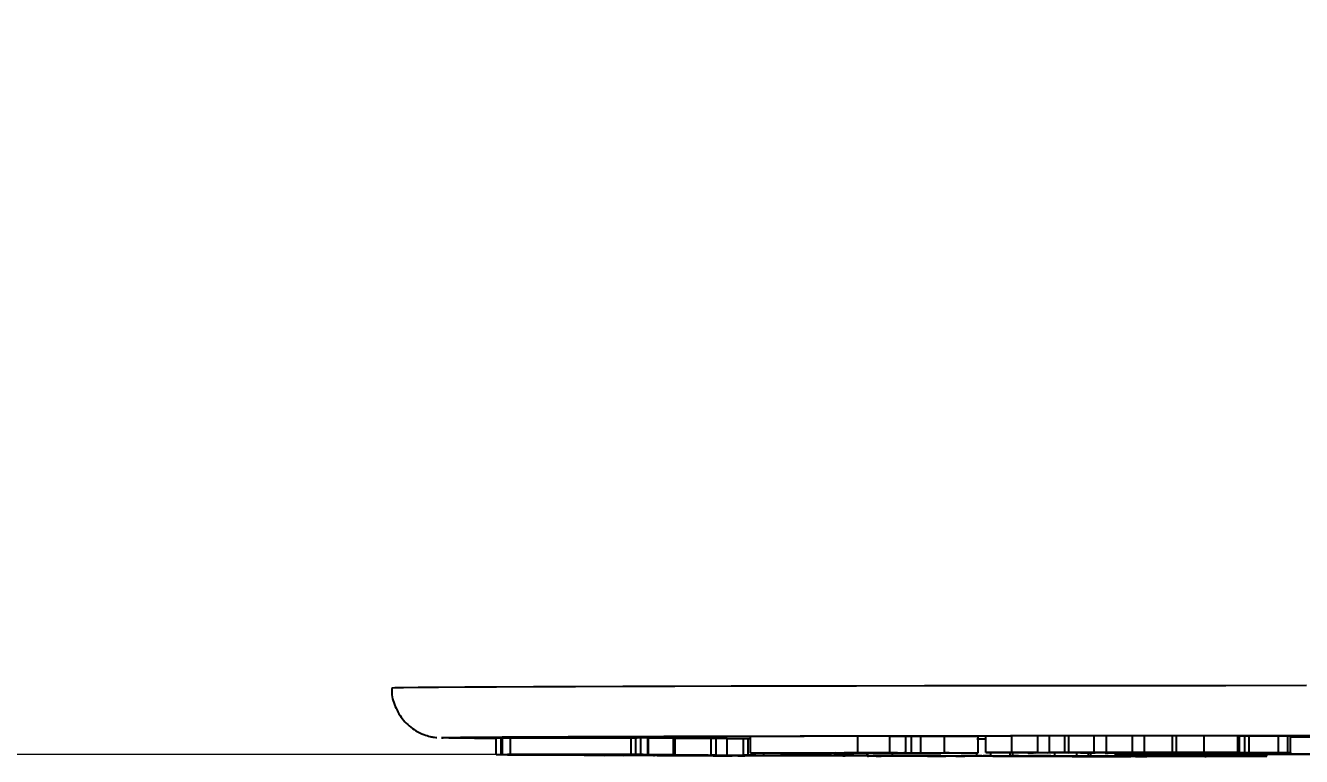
# Model space of a CAD drawing. Header units: millimetres. Extents: x 2180 to 4616, y 795 to 2518.
# Drawn here: x 2893.5 to 2970.5, y 909.6 to 953.8 of the extents above; entities that cross this region are included whole.
import ezdxf

# ---------------------------------------------------------------- set-up
doc = ezdxf.new("R2010")
doc.units = ezdxf.units.MM
doc.layers.add('AM_5', color=3, linetype='Continuous', lineweight=25)
doc.styles.add('SLDTEXTSTYLE1', font='txt.shx', dxfattribs={"width": 0.7, "bigfont": 'gbcbig.shx'})
doc.dimstyles.new('SLDDIMSTYLE12$0', dxfattribs={"dimtxt": 12, "dimasz": 10, "dimexe": 0, "dimexo": 0.0625, "dimgap": 0.875, "dimtad": 1, "dimdec": 1, "dimlfac": 1.8, "dimrnd": 1e-09, "dimzin": 12, "dimdsep": 46, "dimtxsty": 'SLDTEXTSTYLE1', "dimcen": 0.09, "dimdle": 8.16, "dimclrd": 3, "dimclre": 3, "dimadec": 0, "dimazin": 3, "dimtfac": 1, "dimtdec": 1, "dimtofl": 0, "dimtmove": 0, "dimatfit": 3, "dimfxl": 0, "dimfrac": 2, "dimtolj": 1, "dimlwd": 5, "dimlwe": 5, "dimarcsym": 0})

# ---------------------------------------------------------------- blocks, each defined once
blk = doc.blocks.new('*D56')
at = {"layer": 'AM_5', "color": 3, "lineweight": 5, "transparency": 16777216}
blk.add_line((2940.085, 954.885), (2799.038, 954.885), dxfattribs=at)
at = {"layer": 'AM_5', "color": 3, "linetype": 'Continuous', "lineweight": 5, "transparency": 16777216}
for p, q in [((2799.038, 944.885), (2799.038, 919.729)), ((2922.827, 909.729), (2799.038, 909.729))]:
    blk.add_line(p, q, dxfattribs=at)
at = {"layer": 'AM_5', "color": 3, "transparency": 16777216}
for points in [[(2797.372, 944.885), (2800.705, 944.885), (2799.038, 954.885)], [(2797.372, 919.729), (2800.705, 919.729), (2799.038, 909.729)]]:
    blk.add_solid(points, dxfattribs=at)
at = {"layer": 'Defpoints', "color": 0, "transparency": 16777216}
for p in [(2940.147, 954.885), (2799.038, 909.729), (2922.89, 909.729)]:
    blk.add_point(p, dxfattribs=at)
at = {"layer": 'AM_5', "color": 0, "transparency": 16777216, "insert": (2792.163, 932.307), "char_height": 12, "attachment_point": 5, "rotation": 90, "style": 'SLDTEXTSTYLE1'}
blk.add_mtext('\\A1;45', dxfattribs=at)

msp = doc.modelspace()

# ---------------------------------------------------------------- linework, layer by layer
at = {"color": 7, "linetype": 'Continuous', "lineweight": 25}
for p, q in [((2918.579, 910.75), (2918.634, 910.752)), ((2922.191, 910.733), (2921.884, 910.733)), ((2921.884, 909.733), (2921.884, 910.733)), ((2922.254, 910.732), (2922.191, 910.733)), ((2922.191, 909.733), (2922.191, 910.733)), ((2922.254, 910.732), (2922.254, 909.732)), ((2930.044, 910.734), (2922.743, 910.731)), ((2922.743, 909.731), (2922.743, 910.731)), ((2930.044, 909.734), (2930.044, 910.734)), ((2930.622, 910.736), (2930.316, 910.736)), ((2930.316, 909.736), (2930.316, 910.736)), ((2931.033, 910.731), (2930.622, 910.736)), ((2930.622, 909.736), (2930.622, 910.736)), ((2931.088, 910.729), (2931.033, 910.731)), ((2931.033, 909.731), (2931.033, 910.731)), ((2931.091, 909.729), (2931.091, 910.729)), ((2932.593, 909.718), (2932.593, 910.718)), ((2932.695, 909.716), (2932.695, 910.716)), ((2934.86, 910.698), (2932.695, 910.696)), ((2934.86, 909.698), (2934.86, 910.698)), ((2935.153, 910.701), (2934.875, 910.7)), ((2934.875, 909.7), (2934.875, 910.7)), ((2935.839, 910.698), (2935.153, 910.701)), ((2935.153, 910.701), (2935.153, 909.701)), ((2935.839, 909.698), (2935.839, 910.698)), ((2943.728, 910.837), (2937.237, 910.816)), ((2937.237, 909.816), (2937.237, 910.816)), ((2945.659, 910.841), (2943.728, 910.84)), ((2943.728, 909.84), (2943.728, 910.84)), ((2945.659, 909.841), (2945.659, 910.841)), ((2946.612, 910.836), (2945.659, 910.836)), ((2946.612, 909.836), (2946.612, 910.836)), ((2947.532, 910.826), (2946.959, 910.826)), ((2946.959, 909.826), (2946.959, 910.826)), ((2948.96, 910.83), (2947.532, 910.826)), ((2947.532, 909.826), (2947.532, 910.826)), ((2950.986, 910.835), (2948.96, 910.834)), ((2948.96, 909.834), (2948.96, 910.834)), ((2950.986, 909.835), (2950.986, 910.835)), ((2953.021, 910.853), (2951.441, 910.851)), ((2951.441, 909.851), (2951.441, 910.851)), ((2954.582, 910.86), (2953.021, 910.86)), ((2953.021, 909.86), (2953.021, 910.86)), ((2954.582, 909.86), (2954.582, 910.86)), ((2955.296, 910.856), (2954.582, 910.858)), ((2956.231, 910.857), (2955.296, 910.856)), ((2955.296, 909.856), (2955.296, 910.856)), ((2956.463, 910.859), (2956.231, 910.857)), ((2956.231, 909.857), (2956.231, 910.857)), ((2957.986, 910.859), (2956.463, 910.859)), ((2956.463, 909.859), (2956.463, 910.859)), ((2958.746, 910.861), (2957.986, 910.86)), ((2957.986, 909.86), (2957.986, 910.86)), ((2960.31, 910.868), (2958.746, 910.867)), ((2958.746, 909.867), (2958.746, 910.867)), ((2960.31, 909.868), (2960.31, 910.868)), ((2961.024, 910.864), (2960.31, 910.866)), ((2962.717, 910.866), (2961.024, 910.864)), ((2961.024, 909.864), (2961.024, 910.864)), ((2962.971, 910.868), (2962.717, 910.866)), ((2962.717, 909.866), (2962.717, 910.866)), ((2964.635, 910.868), (2962.971, 910.868)), ((2962.971, 909.868), (2962.971, 910.868)), ((2964.635, 909.868), (2964.635, 910.868)), ((2966.775, 910.862), (2966.662, 910.862)), ((2966.662, 909.862), (2966.662, 910.862)), ((2966.775, 909.862), (2966.775, 910.862)), ((2967.081, 910.852), (2966.775, 910.852)), ((2967.35, 910.855), (2967.081, 910.852)), ((2967.081, 909.852), (2967.081, 910.852)), ((2969.115, 910.854), (2967.35, 910.855)), ((2967.35, 909.855), (2967.35, 910.855)), ((2969.115, 909.854), (2969.115, 910.854)), ((2969.685, 909.845), (2969.685, 910.845)), ((2969.85, 909.844), (2969.85, 910.844)), ((2936.815, 910.69), (2935.839, 910.689)), ((2937.093, 910.692), (2936.815, 910.692)), ((2936.815, 909.692), (2936.815, 910.692)), ((2937.237, 910.692), (2937.093, 910.692)), ((2937.093, 909.692), (2937.093, 910.692)), ((2922.275, 909.728), (2921.884, 909.733)), ((2921.884, 909.733), (2922.191, 909.733)), ((2922.191, 909.733), (2922.254, 909.732)), ((2922.565, 909.728), (2922.582, 909.728)), ((2922.743, 909.731), (2930.044, 909.734)), ((2930.191, 909.732), (2922.89, 909.729)), ((2923.737, 909.73), (2923.737, 909.714)), ((2927.189, 909.724), (2927.189, 909.731)), ((2928.147, 909.688), (2927.201, 909.692)), ((2927.201, 909.692), (2927.478, 909.692)), ((2927.478, 909.692), (2927.667, 909.692)), ((2928.424, 909.688), (2928.147, 909.688)), ((2928.235, 909.689), (2928.424, 909.688)), ((2928.249, 909.691), (2934.86, 909.698)), ((2934.633, 909.697), (2928.391, 909.691)), ((2928.424, 909.688), (2928.424, 909.691)), ((2929.589, 909.682), (2934.681, 909.697)), ((2929.589, 909.682), (2929.589, 909.692)), ((2929.732, 909.682), (2929.589, 909.682)), ((2936.99, 909.689), (2929.732, 909.682)), ((2930.372, 909.735), (2930.316, 909.736)), ((2930.316, 909.736), (2930.622, 909.736)), ((2930.622, 909.736), (2931.033, 909.731)), ((2931.033, 909.731), (2931.015, 909.729)), ((2935.839, 909.698), (2931.391, 909.684)), ((2931.391, 909.684), (2931.439, 909.684)), ((2931.439, 909.684), (2936.848, 909.69)), ((2931.439, 909.684), (2931.439, 909.684)), ((2931.59, 909.684), (2931.59, 909.676)), ((2931.934, 909.673), (2931.627, 909.675)), ((2934.203, 909.686), (2934.203, 909.684)), ((2934.681, 909.697), (2934.633, 909.697)), ((2934.875, 909.7), (2935.153, 909.701)), ((2935.018, 909.7), (2934.875, 909.7)), ((2936.663, 909.66), (2934.978, 909.665)), ((2934.978, 909.665), (2935.22, 909.665)), ((2935.153, 909.701), (2935.839, 909.698)), ((2935.22, 909.665), (2935.513, 909.664)), ((2936.128, 909.664), (2941.791, 909.674)), ((2936.615, 909.661), (2936.906, 909.66)), ((2942.271, 909.672), (2936.648, 909.663)), ((2936.906, 909.66), (2936.663, 909.66)), ((2937.004, 909.691), (2936.815, 909.692)), ((2936.815, 909.692), (2937.093, 909.692)), ((2936.84, 909.675), (2936.84, 909.689)), ((2936.848, 909.69), (2936.848, 909.692)), ((2936.906, 909.66), (2936.906, 909.663)), ((2937.093, 909.692), (2938.038, 909.688)), ((2937.237, 909.816), (2943.98, 909.837)), ((2938.105, 909.817), (2937.237, 909.816)), ((2937.761, 909.688), (2937.572, 909.689)), ((2938.038, 909.688), (2937.761, 909.688)), ((2938.038, 909.688), (2938.038, 909.817)), ((2940.379, 909.825), (2938.879, 909.82)), ((2939.043, 909.816), (2939.043, 909.82)), ((2939.043, 909.816), (2939.045, 909.816)), ((2939.045, 909.816), (2939.045, 909.82)), ((2939.387, 909.676), (2941.215, 909.678)), ((2939.541, 909.676), (2939.387, 909.676)), ((2939.603, 909.684), (2939.603, 909.816)), ((2939.983, 909.681), (2939.983, 909.816)), ((2945.01, 909.818), (2940.379, 909.825)), ((2942.349, 909.831), (2940.931, 909.826)), ((2940.931, 909.826), (2945.562, 909.819)), ((2941.215, 909.678), (2941.215, 909.816)), ((2941.215, 909.678), (2944.294, 909.67)), ((2941.93, 909.811), (2943.075, 909.812)), ((2946.98, 909.824), (2942.349, 909.831)), ((2942.464, 909.818), (2942.464, 909.821)), ((2943.016, 909.667), (2942.814, 909.667)), ((2945.659, 909.841), (2942.901, 909.832)), ((2942.901, 909.832), (2946.558, 909.827)), ((2944.294, 909.67), (2943.016, 909.667)), ((2943.025, 909.816), (2943.025, 909.821)), ((2943.075, 909.812), (2943.075, 909.821)), ((2943.075, 909.812), (2945.01, 909.818)), ((2950.986, 909.835), (2943.417, 909.811)), ((2943.728, 909.84), (2945.659, 909.841)), ((2943.98, 909.837), (2943.728, 909.84)), ((2944.294, 909.67), (2944.294, 909.814)), ((2944.308, 909.814), (2944.308, 909.646)), ((2944.927, 909.836), (2944.927, 909.839)), ((2944.927, 909.836), (2946.612, 909.836)), ((2945.562, 909.826), (2945.562, 909.819)), ((2945.562, 909.819), (2946.98, 909.824)), ((2945.789, 909.819), (2945.789, 909.653)), ((2946.959, 909.826), (2947.532, 909.826)), ((2947.532, 909.826), (2949.227, 909.831)), ((2947.936, 909.637), (2948.117, 909.638)), ((2949.993, 909.634), (2947.936, 909.637)), ((2948.117, 909.638), (2948.416, 909.637)), ((2948.739, 909.796), (2948.508, 909.796)), ((2948.739, 909.796), (2948.739, 909.828)), ((2948.96, 909.834), (2950.986, 909.835)), ((2949.227, 909.831), (2948.96, 909.834)), ((2949.042, 909.637), (2953.316, 909.65)), ((2951.7, 909.642), (2949.727, 909.636)), ((2949.874, 909.635), (2949.874, 909.637)), ((2949.874, 909.635), (2950.174, 909.635)), ((2950.174, 909.635), (2949.993, 909.634)), ((2950.174, 909.635), (2950.174, 909.638)), ((2950.913, 909.657), (2950.913, 909.834)), ((2951.441, 909.851), (2954.536, 909.855)), ((2952.302, 909.85), (2951.441, 909.851)), ((2953.027, 909.64), (2951.7, 909.642)), ((2951.749, 909.653), (2951.749, 909.85)), ((2954.002, 909.649), (2951.879, 909.643)), ((2951.879, 909.643), (2952.95, 909.641)), ((2952.912, 909.652), (2952.912, 909.851)), ((2952.912, 909.652), (2953.091, 909.653)), ((2953.168, 909.652), (2952.912, 909.652)), ((2952.95, 909.641), (2952.95, 909.646)), ((2953.021, 909.86), (2954.582, 909.86)), ((2953.091, 909.653), (2953.091, 909.852)), ((2953.091, 909.653), (2955.62, 909.649)), ((2953.499, 909.629), (2953.499, 909.648)), ((2953.499, 909.629), (2953.648, 909.63)), ((2958.167, 909.624), (2953.499, 909.629)), ((2954.292, 909.853), (2953.591, 909.852)), ((2953.648, 909.63), (2953.648, 909.648)), ((2953.648, 909.63), (2953.923, 909.629)), ((2953.992, 909.841), (2953.992, 909.853)), ((2953.992, 909.841), (2954.333, 909.845)), ((2954.2, 909.841), (2953.992, 909.841)), ((2954.582, 909.86), (2954.436, 909.859)), ((2954.436, 909.859), (2955.296, 909.856)), ((2954.534, 909.63), (2958.086, 909.644)), ((2955.225, 909.649), (2954.626, 909.65)), ((2955.16, 909.836), (2967.081, 909.852)), ((2956.018, 909.836), (2955.16, 909.836)), ((2957.128, 909.636), (2955.266, 909.629)), ((2955.284, 909.852), (2955.274, 909.852)), ((2955.296, 909.856), (2956.231, 909.857)), ((2955.478, 909.628), (2955.478, 909.63)), ((2955.478, 909.628), (2956.668, 909.626)), ((2958.032, 909.859), (2955.52, 909.855)), ((2955.52, 909.855), (2955.931, 909.854)), ((2955.62, 909.649), (2955.62, 909.836)), ((2955.774, 909.643), (2956.218, 909.645)), ((2955.931, 909.854), (2955.931, 909.856)), ((2956.231, 909.857), (2956.463, 909.859)), ((2956.427, 909.842), (2964.199, 909.853)), ((2957.29, 909.842), (2956.427, 909.842)), ((2956.463, 909.859), (2958.032, 909.859)), ((2956.668, 909.626), (2956.668, 909.634)), ((2956.952, 909.644), (2956.952, 909.837)), ((2958.454, 909.635), (2957.128, 909.636)), ((2958.818, 909.643), (2957.279, 909.637)), ((2957.279, 909.637), (2958.604, 909.635)), ((2961.985, 909.844), (2957.31, 909.838)), ((2958.047, 909.847), (2957.356, 909.845)), ((2957.643, 909.645), (2957.643, 909.838)), ((2957.643, 909.645), (2957.793, 909.646)), ((2957.872, 909.645), (2957.643, 909.645)), ((2957.793, 909.646), (2957.793, 909.839)), ((2957.793, 909.646), (2962.278, 909.641)), ((2957.986, 909.86), (2960.264, 909.863)), ((2958.846, 909.859), (2957.986, 909.86)), ((2958.032, 909.859), (2958.032, 909.86)), ((2958.086, 909.644), (2958.15, 909.644)), ((2959.637, 909.627), (2958.167, 909.624)), ((2966.118, 909.855), (2958.582, 909.844)), ((2958.604, 909.635), (2958.604, 909.642)), ((2958.651, 909.828), (2958.651, 909.84)), ((2958.859, 909.828), (2958.651, 909.828)), ((2958.928, 909.631), (2958.654, 909.631)), ((2958.654, 909.631), (2958.754, 909.631)), ((2958.72, 909.854), (2958.72, 909.859)), ((2958.746, 909.867), (2960.31, 909.868)), ((2960.394, 909.637), (2958.928, 909.631)), ((2959.12, 909.623), (2959.12, 909.626)), ((2961.047, 909.621), (2959.12, 909.623)), ((2959.12, 909.623), (2959.238, 909.623)), ((2959.238, 909.623), (2959.238, 909.626)), ((2959.238, 909.623), (2959.623, 909.623)), ((2959.287, 909.841), (2959.287, 909.777)), ((2959.287, 909.775), (2959.287, 909.777)), ((2959.287, 909.777), (2969.176, 909.777)), ((2960.327, 909.775), (2959.287, 909.775)), ((2959.287, 909.716), (2959.287, 909.775)), ((2959.287, 909.713), (2959.287, 909.716)), ((2959.287, 909.716), (2960.327, 909.716)), ((2967.365, 909.713), (2959.287, 909.713)), ((2960.708, 909.642), (2959.427, 909.643)), ((2959.457, 909.627), (2959.457, 909.633)), ((2959.457, 909.627), (2959.637, 909.627)), ((2959.623, 909.623), (2959.623, 909.627)), ((2959.637, 909.627), (2959.637, 909.634)), ((2959.704, 909.849), (2959.704, 909.864)), ((2959.93, 909.849), (2959.704, 909.849)), ((2959.966, 909.84), (2959.966, 909.841)), ((2959.966, 909.84), (2961.618, 909.84)), ((2959.97, 909.636), (2959.97, 909.643)), ((2959.97, 909.636), (2960.12, 909.637)), ((2960.12, 909.637), (2960.12, 909.642)), ((2960.12, 909.637), (2960.394, 909.637)), ((2960.31, 909.868), (2960.128, 909.867)), ((2960.128, 909.867), (2961.024, 909.864)), ((2960.232, 909.858), (2960.135, 909.861)), ((2960.213, 909.624), (2962.994, 909.638)), ((2960.213, 909.624), (2960.213, 909.636)), ((2960.327, 909.716), (2960.327, 909.775)), ((2960.394, 909.637), (2960.394, 909.642)), ((2963.127, 909.637), (2960.502, 909.623)), ((2960.779, 909.622), (2960.779, 909.625)), ((2960.779, 909.622), (2961.164, 909.622)), ((2961.024, 909.864), (2962.717, 909.866)), ((2961.164, 909.622), (2961.047, 909.621)), ((2961.618, 909.84), (2961.109, 909.839)), ((2961.164, 909.622), (2961.164, 909.627)), ((2964.635, 909.868), (2961.304, 909.863)), ((2961.618, 909.84), (2961.618, 909.844)), ((2961.935, 909.637), (2961.655, 909.637)), ((2961.746, 909.835), (2961.746, 909.844)), ((2961.895, 909.834), (2961.746, 909.835)), ((2961.888, 909.719), (2961.888, 909.772)), ((2962.278, 909.641), (2961.935, 909.637)), ((2963.927, 909.838), (2961.985, 909.844)), ((2962.278, 909.641), (2962.278, 909.713)), ((2962.428, 909.64), (2962.428, 909.713)), ((2962.717, 909.639), (2962.428, 909.64)), ((2962.428, 909.64), (2962.545, 909.64)), ((2962.545, 909.713), (2962.545, 909.64)), ((2962.545, 909.64), (2963.942, 909.639)), ((2962.717, 909.866), (2962.971, 909.868)), ((2969.115, 909.854), (2962.804, 909.845)), ((2962.804, 909.845), (2964.784, 909.839)), ((2962.971, 909.868), (2964.635, 909.868)), ((2962.994, 909.638), (2963.039, 909.639)), ((2963.695, 909.855), (2963.046, 909.853)), ((2963.223, 909.637), (2963.127, 909.637)), ((2963.984, 909.619), (2963.223, 909.637)), ((2963.942, 909.639), (2963.942, 909.713)), ((2963.942, 909.639), (2964.666, 909.623)), ((2964.273, 909.618), (2963.984, 909.619)), ((2964.199, 909.853), (2964.453, 909.856)), ((2967.329, 909.635), (2964.273, 909.618)), ((2964.453, 909.856), (2966.118, 909.855)), ((2964.653, 909.846), (2964.653, 909.848)), ((2964.743, 909.845), (2964.653, 909.846)), ((2964.666, 909.623), (2964.666, 909.713)), ((2964.666, 909.623), (2964.763, 909.623)), ((2964.763, 909.623), (2964.763, 909.713)), ((2964.763, 909.623), (2967.04, 909.635)), ((2964.764, 909.747), (2964.764, 909.772)), ((2968.572, 909.747), (2964.764, 909.747)), ((2968.726, 909.745), (2964.764, 909.745)), ((2964.764, 909.745), (2964.764, 909.719)), ((2964.784, 909.839), (2964.784, 909.848)), ((2965.13, 909.837), (2965.13, 909.849)), ((2966.325, 909.775), (2968.225, 909.775)), ((2966.325, 909.716), (2966.325, 909.745)), ((2966.325, 909.716), (2967.365, 909.716)), ((2966.377, 909.636), (2966.377, 909.713)), ((2966.377, 909.636), (2966.494, 909.637)), ((2966.762, 909.636), (2966.377, 909.636)), ((2966.494, 909.637), (2966.494, 909.713)), ((2966.494, 909.637), (2968.421, 909.635)), ((2966.662, 909.862), (2966.775, 909.862)), ((2967.04, 909.635), (2967.084, 909.635)), ((2967.081, 909.852), (2967.35, 909.855)), ((2967.35, 909.855), (2969.115, 909.854)), ((2967.365, 909.716), (2967.365, 909.745)), ((2967.365, 909.716), (2967.365, 909.713)), ((2968.303, 909.635), (2967.918, 909.635)), ((2968.421, 909.635), (2968.303, 909.635)), ((2968.421, 909.635), (2968.421, 909.745)), ((2974.293, 909.713), (2968.726, 909.745)), ((2969.176, 909.777), (2969.176, 909.843))]:
    msp.add_line(p, q, dxfattribs=at)
at = {"color": 7, "linetype": 'Continuous', "lineweight": 25, "flags": 128}
msp.add_lwpolyline([(2970.818, 913.899), (2965.947, 913.896), (2961.181, 913.892), (2956.545, 913.888), (2952.06, 913.883), (2947.75, 913.878), (2943.636, 913.871), (2939.739, 913.864), (2936.077, 913.857), (2932.669, 913.849), (2929.533, 913.841), (2926.683, 913.832), (2924.134, 913.822), (2921.898, 913.813), (2919.988, 913.803), (2918.411, 913.792), (2917.177, 913.782), (2916.291, 913.771), (2915.757, 913.761), (2915.579, 913.75), (2915.579, 913.75)], dxfattribs=at)
at = {"color": 7, "linetype": 'Continuous', "lineweight": 25}
for points, knots in [([(2915.601, 913.747), (2915.594, 913.696), (2915.545, 913.321), (2915.761, 912.62), (2916.248, 911.771), (2916.904, 911.221), (2917.491, 910.94), (2917.903, 910.82), (2918.187, 910.772), (2918.257, 910.766), (2918.299, 910.762)], [0, 0, 0, 0, 0.030661, 0.221524, 0.412563, 0.604262, 0.714262, 0.802035, 0.882755, 1, 1, 1, 1]), ([(2921.884, 910.705), (2921.665, 910.707), (2920.71, 910.713), (2919.681, 910.723), (2918.737, 910.737), (2918.632, 910.745), (2918.579, 910.75)], [0, 0, 0, 0, 0.093549, 0.407564, 0.703776, 1, 1, 1, 1]), ([(2918.634, 910.752), (2918.681, 910.756), (2918.788, 910.764), (2919.658, 910.777), (2921.139, 910.79), (2923.314, 910.804), (2926.144, 910.817), (2929.658, 910.83), (2933.813, 910.842), (2938.556, 910.854), (2943.817, 910.864), (2949.509, 910.873), (2955.532, 910.88), (2961.755, 910.886), (2968.121, 910.891), (2974.473, 910.894), (2980.812, 910.896), (2987.079, 910.897), (2993.346, 910.896), (2999.685, 910.894), (3006.038, 910.891), (3012.403, 910.886), (3018.627, 910.88), (3024.649, 910.873), (3030.341, 910.864), (3035.603, 910.854), (3040.346, 910.842), (3044.5, 910.83), (3048.014, 910.817), (3050.844, 910.804), (3053.02, 910.79), (3054.501, 910.777), (3055.372, 910.764), (3055.479, 910.756), (3055.527, 910.752)], [0, 0, 0, 0, 0.023828, 0.053273, 0.084485, 0.115699, 0.147957, 0.180726, 0.213842, 0.247136, 0.28043, 0.313546, 0.346314, 0.378573, 0.409785, 0.440999, 0.470442, 0.499888, 0.529332, 0.558778, 0.58999, 0.621203, 0.653462, 0.68623, 0.719347, 0.752641, 0.785934, 0.819051, 0.851819, 0.884078, 0.915289, 0.946503, 0.975948, 1, 1, 1, 1]), ([(2922.743, 910.731), (2922.675, 910.731), (2922.574, 910.731), (2922.445, 910.731), (2922.362, 910.731), (2922.291, 910.732), (2922.269, 910.732), (2922.254, 910.732)], [0, 0, 0, 0, 0.282258, 0.415886, 0.550305, 0.716557, 1, 1, 1, 1]), ([(2930.373, 910.735), (2930.374, 910.735), (2930.379, 910.734), (2930.333, 910.734), (2930.242, 910.734), (2930.137, 910.734), (2930.065, 910.734), (2930.044, 910.734)], [0, 0, 0, 0, 0.132695, 0.344902, 0.557282, 0.875523, 1, 1, 1, 1]), ([(2932.593, 910.718), (2932.462, 910.718), (2932.219, 910.72), (2931.617, 910.721), (2931.218, 910.721), (2931.091, 910.721)], [0, 0, 0, 0, 0.4404149, 0.8228014, 1, 1, 1, 1]), ([(2932.675, 910.716), (2932.67, 910.717), (2932.664, 910.717), (2932.603, 910.718), (2932.593, 910.718)], [0, 0, 0, 0, 0.830719, 1, 1, 1, 1]), ([(2946.959, 910.826), (2946.924, 910.827), (2946.862, 910.828), (2946.737, 910.83), (2946.652, 910.831), (2946.612, 910.832)], [0, 0, 0, 0, 0.408182, 0.725272, 1, 1, 1, 1]), ([(2966.662, 910.862), (2965.993, 910.861), (2965.314, 910.861), (2964.644, 910.861), (2964.635, 910.861)], [0, 0, 0, 0, 0.986687, 1, 1, 1, 1]), ([(2969.685, 910.845), (2969.574, 910.845), (2969.415, 910.846), (2969.184, 910.846), (2969.115, 910.846)], [0, 0, 0, 0, 0.700719, 1, 1, 1, 1]), ([(2969.848, 910.844), (2969.836, 910.844), (2969.809, 910.844), (2969.729, 910.845), (2969.685, 910.845)], [0, 0, 0, 0, 0.457866, 1, 1, 1, 1]), ([(2971.146, 910.777), (2971.039, 910.777), (2970.618, 910.777), (2970.178, 910.777), (2969.85, 910.777)], [0, 0, 0, 0, 0.254888, 1, 1, 1, 1]), ([(2951.441, 910.655), (2951.426, 910.655), (2951.33, 910.656), (2951.104, 910.656), (2950.913, 910.657)], [0, 0, 0, 0, 0.156668, 1, 1, 1, 1]), ([(2922.254, 909.732), (2922.272, 909.732), (2922.298, 909.731), (2922.393, 909.731), (2922.488, 909.731), (2922.608, 909.731), (2922.697, 909.731), (2922.743, 909.731)], [0, 0, 0, 0, 0.35696, 0.506296, 0.628832, 0.807113, 1, 1, 1, 1]), ([(2927.465, 909.722), (2926.797, 909.722), (2925.735, 909.721), (2924.342, 909.722), (2923.407, 909.723), (2922.696, 909.725), (2922.397, 909.727), (2922.294, 909.728), (2922.275, 909.728)], [0, 0, 0, 0, 0.298114, 0.474394, 0.620068, 0.765882, 0.956507, 1, 1, 1, 1]), ([(2922.89, 909.729), (2922.839, 909.729), (2922.752, 909.729), (2922.65, 909.729), (2922.587, 909.729), (2922.578, 909.729), (2922.574, 909.729)], [0, 0, 0, 0, 0.290202, 0.50382, 0.763034, 1, 1, 1, 1]), ([(2922.582, 909.728), (2922.676, 909.727), (2922.855, 909.726), (2923.532, 909.724), (2924.548, 909.723), (2925.816, 909.723), (2926.751, 909.724), (2927.189, 909.724)], [0, 0, 0, 0, 0.179595, 0.343759, 0.495827, 0.763697, 1, 1, 1, 1]), ([(2923.768, 909.714), (2923.76, 909.714), (2923.719, 909.714), (2924.012, 909.716), (2924.696, 909.718), (2925.914, 909.72), (2926.912, 909.721), (2927.403, 909.721)], [0, 0, 0, 0, 0.036608, 0.183936, 0.408772, 0.708665, 1, 1, 1, 1]), ([(2929.066, 909.709), (2928.411, 909.709), (2927.297, 909.708), (2925.797, 909.708), (2924.809, 909.709), (2924.134, 909.711), (2923.932, 909.712), (2923.828, 909.712)], [0, 0, 0, 0, 0.3332849, 0.5666872, 0.7350111, 0.8630417, 1, 1, 1, 1]), ([(2924.128, 909.712), (2924.098, 909.713), (2924.038, 909.713), (2924.23, 909.715), (2924.688, 909.716), (2925.834, 909.718), (2926.937, 909.718), (2927.686, 909.719)], [0, 0, 0, 0, 0.098439, 0.192959, 0.327087, 0.54288, 1, 1, 1, 1]), ([(2928.782, 909.711), (2928.137, 909.711), (2927.146, 909.71), (2925.858, 909.71), (2925.077, 909.71), (2924.544, 909.711), (2924.25, 909.712), (2924.16, 909.712), (2924.128, 909.712)], [0, 0, 0, 0, 0.386905, 0.5938453, 0.741486, 0.8425466, 0.9443486, 1, 1, 1, 1]), ([(2927.189, 909.724), (2927.849, 909.724), (2928.803, 909.725), (2929.89, 909.726), (2930.473, 909.727), (2930.638, 909.728), (2930.72, 909.729)], [0, 0, 0, 0, 0.452303, 0.653993, 0.826668, 1, 1, 1, 1]), ([(2927.403, 909.721), (2928.06, 909.721), (2929.179, 909.722), (2930.659, 909.721), (2931.63, 909.721), (2932.285, 909.719), (2932.487, 909.718), (2932.593, 909.718)], [0, 0, 0, 0, 0.335879, 0.572344, 0.731569, 0.859032, 1, 1, 1, 1]), ([(2931.005, 909.728), (2930.889, 909.727), (2930.657, 909.725), (2929.824, 909.724), (2928.713, 909.722), (2927.862, 909.722), (2927.465, 909.722)], [0, 0, 0, 0, 0.221306, 0.442951, 0.740483, 1, 1, 1, 1]), ([(2927.667, 909.692), (2927.708, 909.691), (2927.767, 909.691), (2927.893, 909.691), (2928.008, 909.691), (2928.131, 909.691), (2928.209, 909.691), (2928.249, 909.691)], [0, 0, 0, 0, 0.3461, 0.493467, 0.642693, 0.820568, 1, 1, 1, 1]), ([(2927.686, 909.719), (2928.335, 909.719), (2929.33, 909.72), (2930.62, 909.72), (2931.384, 909.719), (2931.891, 909.719), (2932.142, 909.718), (2932.219, 909.718), (2932.242, 909.717)], [0, 0, 0, 0, 0.397346, 0.609831, 0.759517, 0.858592, 0.95839, 1, 1, 1, 1]), ([(2928.391, 909.691), (2928.345, 909.69), (2928.266, 909.69), (2928.189, 909.69), (2928.156, 909.69), (2928.169, 909.69), (2928.213, 909.689), (2928.235, 909.689)], [0, 0, 0, 0, 0.227355, 0.388209, 0.549679, 0.776891, 1, 1, 1, 1]), ([(2932.242, 909.717), (2932.278, 909.717), (2932.346, 909.716), (2932.243, 909.715), (2931.945, 909.714), (2930.978, 909.713), (2929.824, 909.712), (2928.911, 909.711), (2928.782, 909.711)], [0, 0, 0, 0, 0.099013, 0.188639, 0.277978, 0.435263, 0.920804, 1, 1, 1, 1]), ([(2932.593, 909.718), (2932.649, 909.717), (2932.761, 909.716), (2932.482, 909.714), (2931.721, 909.712), (2930.543, 909.71), (2929.523, 909.709), (2929.066, 909.709)], [0, 0, 0, 0, 0.14267, 0.2869, 0.459199, 0.757548, 1, 1, 1, 1]), ([(2930.044, 909.734), (2930.117, 909.734), (2930.221, 909.734), (2930.327, 909.734), (2930.379, 909.734), (2930.392, 909.735), (2930.379, 909.735), (2930.372, 909.735)], [0, 0, 0, 0, 0.3039299, 0.4394116, 0.5752405, 0.7665382, 1, 1, 1, 1]), ([(2930.726, 909.731), (2930.708, 909.731), (2930.671, 909.731), (2930.576, 909.732), (2930.457, 909.732), (2930.362, 909.732), (2930.271, 909.732), (2930.214, 909.732), (2930.191, 909.732)], [0, 0, 0, 0, 0.2921955, 0.5874478, 0.7122589, 0.8180509, 0.9240716, 1, 1, 1, 1]), ([(2930.745, 909.73), (2930.754, 909.73), (2930.774, 909.73), (2930.742, 909.731), (2930.726, 909.731)], [0, 0, 0, 0, 0.508302, 1, 1, 1, 1]), ([(2931.622, 909.676), (2931.616, 909.676), (2931.592, 909.677), (2931.998, 909.679), (2932.871, 909.682), (2933.75, 909.683), (2934.203, 909.684)], [0, 0, 0, 0, 0.075612, 0.323708, 0.651392, 1, 1, 1, 1]), ([(2937.378, 909.674), (2936.795, 909.673), (2935.803, 909.672), (2934.319, 909.671), (2933.247, 909.671), (2932.438, 909.672), (2932.105, 909.673), (2931.934, 909.673)], [0, 0, 0, 0, 0.333528, 0.567546, 0.735799, 0.864912, 1, 1, 1, 1]), ([(2932.196, 909.674), (2932.12, 909.674), (2931.973, 909.675), (2931.996, 909.676), (2932.268, 909.678), (2933.139, 909.68), (2934.096, 909.681), (2934.741, 909.682)], [0, 0, 0, 0, 0.098651, 0.191047, 0.328598, 0.547094, 1, 1, 1, 1]), ([(2936.84, 909.675), (2936.271, 909.675), (2935.396, 909.673), (2934.19, 909.672), (2933.394, 909.672), (2932.796, 909.673), (2932.41, 909.673), (2932.252, 909.674), (2932.196, 909.674)], [0, 0, 0, 0, 0.386956, 0.593793, 0.740338, 0.842099, 0.944778, 1, 1, 1, 1]), ([(2934.203, 909.684), (2934.789, 909.685), (2935.789, 909.686), (2937.258, 909.687), (2938.305, 909.686), (2939.094, 909.685), (2939.428, 909.685), (2939.603, 909.684)], [0, 0, 0, 0, 0.336368, 0.574645, 0.731944, 0.859761, 1, 1, 1, 1]), ([(2934.741, 909.682), (2935.314, 909.683), (2936.19, 909.684), (2937.42, 909.685), (2938.208, 909.685), (2938.789, 909.685), (2939.123, 909.684), (2939.258, 909.684), (2939.297, 909.684)], [0, 0, 0, 0, 0.397528, 0.607391, 0.759995, 0.859904, 0.960457, 1, 1, 1, 1]), ([(2934.86, 909.698), (2934.91, 909.698), (2934.991, 909.699), (2935.074, 909.699), (2935.107, 909.699), (2935.098, 909.699), (2935.051, 909.699), (2935.018, 909.7)], [0, 0, 0, 0, 0.239307, 0.388341, 0.538232, 0.677649, 1, 1, 1, 1]), ([(2935.513, 909.664), (2935.571, 909.664), (2935.653, 909.664), (2935.804, 909.664), (2935.928, 909.664), (2936.039, 909.664), (2936.103, 909.664), (2936.128, 909.664)], [0, 0, 0, 0, 0.362826, 0.512382, 0.662913, 0.871019, 1, 1, 1, 1]), ([(2936.648, 909.663), (2936.601, 909.662), (2936.526, 909.662), (2936.482, 909.662), (2936.487, 909.662), (2936.535, 909.661), (2936.591, 909.661), (2936.615, 909.661)], [0, 0, 0, 0, 0.266956, 0.429529, 0.591357, 0.826533, 1, 1, 1, 1]), ([(2939.297, 909.684), (2939.377, 909.683), (2939.531, 909.683), (2939.565, 909.682), (2939.42, 909.68), (2938.706, 909.678), (2937.737, 909.677), (2936.938, 909.675), (2936.84, 909.675)], [0, 0, 0, 0, 0.099186, 0.189605, 0.279846, 0.434014, 0.930829, 1, 1, 1, 1]), ([(2936.848, 909.69), (2936.898, 909.69), (2936.979, 909.69), (2937.062, 909.69), (2937.095, 909.691), (2937.086, 909.691), (2937.038, 909.691), (2937.004, 909.691)], [0, 0, 0, 0, 0.239079, 0.388006, 0.537788, 0.677074, 1, 1, 1, 1]), ([(2937.572, 909.689), (2937.538, 909.689), (2937.479, 909.689), (2937.35, 909.689), (2937.231, 909.69), (2937.107, 909.69), (2937.031, 909.689), (2936.99, 909.689)], [0, 0, 0, 0, 0.282446, 0.488833, 0.649378, 0.810868, 1, 1, 1, 1]), ([(2939.945, 909.681), (2939.844, 909.68), (2939.569, 909.678), (2938.64, 909.675), (2937.77, 909.674), (2937.378, 909.674)], [0, 0, 0, 0, 0.242788, 0.658331, 1, 1, 1, 1]), ([(2938.879, 909.82), (2938.787, 909.82), (2938.605, 909.819), (2938.331, 909.818), (2938.188, 909.817), (2938.105, 909.817)], [0, 0, 0, 0, 0.297154, 0.594531, 1, 1, 1, 1]), ([(2942.292, 909.815), (2941.996, 909.815), (2941.404, 909.816), (2940.31, 909.816), (2939.524, 909.816), (2939.043, 909.816)], [0, 0, 0, 0, 0.280043, 0.559301, 1, 1, 1, 1]), ([(2939.045, 909.816), (2939.355, 909.817), (2939.975, 909.817), (2940.832, 909.818), (2941.515, 909.818), (2942.032, 909.818), (2942.315, 909.818), (2942.446, 909.818), (2942.464, 909.818)], [0, 0, 0, 0, 0.277873, 0.555831, 0.757162, 0.870741, 0.982618, 1, 1, 1, 1]), ([(2941.905, 909.675), (2941.766, 909.675), (2941.559, 909.676), (2941.203, 909.676), (2940.71, 909.677), (2940.162, 909.676), (2939.713, 909.676), (2939.541, 909.676)], [0, 0, 0, 0, 0.240793, 0.359777, 0.461711, 0.794413, 1, 1, 1, 1]), ([(2939.603, 909.684), (2939.749, 909.684), (2939.97, 909.683), (2939.948, 909.682), (2939.94, 909.681)], [0, 0, 0, 0, 0.659487, 1, 1, 1, 1]), ([(2941.791, 909.674), (2941.83, 909.674), (2941.932, 909.674), (2942.041, 909.674), (2942.107, 909.674), (2942.122, 909.674), (2942.125, 909.674), (2942.106, 909.675), (2942.031, 909.675), (2941.955, 909.675), (2941.905, 909.675)], [0, 0, 0, 0, 0.166709, 0.438609, 0.487323, 0.517206, 0.541802, 0.578816, 0.723084, 1, 1, 1, 1]), ([(2948.508, 909.796), (2948.252, 909.798), (2947.632, 909.801), (2945.373, 909.806), (2943.253, 909.809), (2941.93, 909.811)], [0, 0, 0, 0, 0.209452, 0.506883, 1, 1, 1, 1]), ([(2943.103, 909.672), (2943.074, 909.672), (2942.988, 909.672), (2942.87, 909.673), (2942.769, 909.673), (2942.714, 909.673), (2942.684, 909.673), (2942.608, 909.673), (2942.468, 909.673), (2942.346, 909.672), (2942.271, 909.672)], [0, 0, 0, 0, 0.124093, 0.372351, 0.496838, 0.517541, 0.538485, 0.574939, 0.740211, 1, 1, 1, 1]), ([(2943.101, 909.815), (2943.083, 909.815), (2943.047, 909.815), (2942.922, 909.815), (2942.743, 909.815), (2942.517, 909.815), (2942.367, 909.815), (2942.292, 909.815)], [0, 0, 0, 0, 0.0876057, 0.1756397, 0.4450626, 0.7212942, 1, 1, 1, 1]), ([(2942.464, 909.818), (2942.614, 909.817), (2942.868, 909.817), (2943.029, 909.816), (2943.101, 909.816), (2943.138, 909.815), (2943.112, 909.815), (2943.101, 909.815)], [0, 0, 0, 0, 0.407699, 0.690083, 0.843754, 0.934161, 1, 1, 1, 1]), ([(2942.814, 909.667), (2942.998, 909.668), (2943.257, 909.669), (2943.426, 909.67), (2943.475, 909.67)], [0, 0, 0, 0, 0.710757, 1, 1, 1, 1]), ([(2943.483, 909.67), (2943.486, 909.67), (2943.5, 909.67), (2943.378, 909.671), (2943.212, 909.672), (2943.103, 909.672)], [0, 0, 0, 0, 0.096311, 0.412079, 1, 1, 1, 1]), ([(2943.417, 909.811), (2943.968, 909.81), (2944.987, 909.809), (2946.355, 909.806), (2947.775, 909.803), (2948.464, 909.799), (2948.7, 909.797), (2948.739, 909.796)], [0, 0, 0, 0, 0.221372, 0.409276, 0.596404, 0.933221, 1, 1, 1, 1]), ([(2945.107, 909.642), (2944.914, 909.642), (2944.536, 909.643), (2944.276, 909.645), (2944.312, 909.648), (2944.817, 909.651), (2945.46, 909.652), (2945.789, 909.653)], [0, 0, 0, 0, 0.136914, 0.269244, 0.466964, 0.727179, 1, 1, 1, 1]), ([(2945.305, 909.642), (2945.187, 909.643), (2944.956, 909.643), (2944.806, 909.644), (2944.855, 909.646), (2945.369, 909.649), (2946.077, 909.651), (2946.548, 909.652)], [0, 0, 0, 0, 0.0990027, 0.1927602, 0.3351777, 0.5578285, 1, 1, 1, 1]), ([(2946.558, 909.827), (2946.365, 909.828), (2946.061, 909.831), (2945.54, 909.833), (2945.132, 909.835), (2944.927, 909.836)], [0, 0, 0, 0, 0.46227, 0.729265, 1, 1, 1, 1]), ([(2950.266, 909.645), (2949.81, 909.644), (2949.042, 909.642), (2947.713, 909.641), (2946.66, 909.641), (2945.775, 909.641), (2945.333, 909.641), (2945.107, 909.642)], [0, 0, 0, 0, 0.335274, 0.565807, 0.736276, 0.864906, 1, 1, 1, 1]), ([(2949.507, 909.647), (2949.067, 909.646), (2948.396, 909.644), (2947.381, 909.642), (2946.641, 909.642), (2946.056, 909.642), (2945.618, 909.642), (2945.401, 909.642), (2945.305, 909.642)], [0, 0, 0, 0, 0.388784, 0.594507, 0.742724, 0.84452, 0.93111, 1, 1, 1, 1]), ([(2945.789, 909.653), (2946.247, 909.654), (2947.024, 909.656), (2948.342, 909.658), (2949.369, 909.658), (2950.232, 909.658), (2950.679, 909.657), (2950.913, 909.657)], [0, 0, 0, 0, 0.337884, 0.573603, 0.730566, 0.85906, 1, 1, 1, 1]), ([(2946.612, 909.836), (2946.556, 909.836), (2946.467, 909.835), (2946.519, 909.833), (2946.569, 909.832), (2946.594, 909.832)], [0, 0, 0, 0, 0.451045, 0.724772, 1, 1, 1, 1]), ([(2946.548, 909.652), (2946.991, 909.653), (2947.661, 909.655), (2948.712, 909.656), (2949.44, 909.657), (2950.036, 909.657), (2950.432, 909.657), (2950.623, 909.656), (2950.682, 909.656)], [0, 0, 0, 0, 0.39949, 0.604579, 0.758371, 0.856867, 0.955984, 1, 1, 1, 1]), ([(2946.594, 909.832), (2946.653, 909.831), (2946.757, 909.83), (2946.88, 909.828), (2946.933, 909.827), (2946.959, 909.826)], [0, 0, 0, 0, 0.39149, 0.695584, 1, 1, 1, 1]), ([(2948.416, 909.637), (2948.487, 909.637), (2948.586, 909.637), (2948.735, 909.637), (2948.843, 909.637), (2948.953, 909.637), (2949.011, 909.637), (2949.042, 909.637)], [0, 0, 0, 0, 0.3451215, 0.47825, 0.6125433, 0.7923859, 1, 1, 1, 1]), ([(2950.682, 909.656), (2950.803, 909.656), (2951.035, 909.655), (2951.211, 909.654), (2951.237, 909.653), (2950.889, 909.651), (2950.2, 909.649), (2949.599, 909.647), (2949.507, 909.647)], [0, 0, 0, 0, 0.099608, 0.189208, 0.278687, 0.431625, 0.91232, 1, 1, 1, 1]), ([(2949.727, 909.636), (2949.699, 909.636), (2949.651, 909.636), (2949.633, 909.636), (2949.673, 909.635), (2949.754, 909.635), (2949.838, 909.635), (2949.874, 909.635)], [0, 0, 0, 0, 0.2392653, 0.3980718, 0.5583573, 0.8110269, 1, 1, 1, 1]), ([(2951.692, 909.651), (2951.533, 909.65), (2951.238, 909.648), (2950.571, 909.646), (2950.266, 909.645)], [0, 0, 0, 0, 0.541529, 1, 1, 1, 1]), ([(2950.913, 909.657), (2951.112, 909.656), (2951.512, 909.655), (2951.765, 909.654), (2951.724, 909.653), (2951.709, 909.653)], [0, 0, 0, 0, 0.3813, 0.766294, 1, 1, 1, 1]), ([(2953.591, 909.852), (2953.452, 909.852), (2953.175, 909.852), (2952.735, 909.851), (2952.46, 909.851), (2952.302, 909.85)], [0, 0, 0, 0, 0.297582, 0.595326, 1, 1, 1, 1]), ([(2952.95, 909.641), (2953.21, 909.641), (2953.651, 909.641), (2954.318, 909.64), (2954.866, 909.641), (2955.361, 909.641), (2955.627, 909.642), (2955.774, 909.643)], [0, 0, 0, 0, 0.269335, 0.456647, 0.599702, 0.778351, 1, 1, 1, 1]), ([(2954.536, 909.855), (2954.355, 909.855), (2954.019, 909.857), (2953.512, 909.858), (2953.184, 909.859), (2953.021, 909.86)], [0, 0, 0, 0, 0.369183, 0.684555, 1, 1, 1, 1]), ([(2956.535, 909.642), (2956.319, 909.641), (2955.958, 909.64), (2955.219, 909.639), (2954.495, 909.639), (2953.727, 909.64), (2953.263, 909.64), (2953.027, 909.64)], [0, 0, 0, 0, 0.253557, 0.424716, 0.595645, 0.794239, 1, 1, 1, 1]), ([(2953.316, 909.65), (2953.347, 909.651), (2953.397, 909.651), (2953.42, 909.651), (2953.398, 909.651), (2953.315, 909.652), (2953.224, 909.652), (2953.168, 909.652)], [0, 0, 0, 0, 0.242147, 0.388856, 0.536837, 0.710317, 1, 1, 1, 1]), ([(2953.923, 909.629), (2954, 909.629), (2954.11, 909.629), (2954.27, 909.629), (2954.38, 909.629), (2954.47, 909.63), (2954.513, 909.63), (2954.534, 909.63)], [0, 0, 0, 0, 0.350066, 0.499422, 0.650662, 0.830252, 1, 1, 1, 1]), ([(2954.626, 909.65), (2954.556, 909.65), (2954.449, 909.65), (2954.279, 909.65), (2954.156, 909.65), (2954.065, 909.65), (2954.022, 909.65), (2954.002, 909.649)], [0, 0, 0, 0, 0.336259, 0.518412, 0.701425, 0.865829, 1, 1, 1, 1]), ([(2955.173, 909.848), (2955.079, 909.847), (2954.888, 909.844), (2954.431, 909.842), (2954.2, 909.841)], [0, 0, 0, 0, 0.493905, 1, 1, 1, 1]), ([(2954.418, 909.849), (2954.42, 909.849), (2954.454, 909.851), (2954.371, 909.852), (2954.292, 909.853)], [0, 0, 0, 0, 0.05128, 1, 1, 1, 1]), ([(2955.266, 909.629), (2955.243, 909.629), (2955.203, 909.629), (2955.206, 909.628), (2955.248, 909.628), (2955.339, 909.628), (2955.426, 909.628), (2955.478, 909.628)], [0, 0, 0, 0, 0.233621, 0.399553, 0.564983, 0.740199, 1, 1, 1, 1]), ([(2956.254, 909.645), (2956.26, 909.645), (2956.289, 909.646), (2956.152, 909.647), (2955.793, 909.648), (2955.428, 909.648), (2955.225, 909.649)], [0, 0, 0, 0, 0.067979, 0.316164, 0.620975, 1, 1, 1, 1]), ([(2957.356, 909.845), (2957.19, 909.846), (2956.859, 909.847), (2956.16, 909.849), (2955.632, 909.851), (2955.284, 909.852)], [0, 0, 0, 0, 0.25307, 0.506097, 1, 1, 1, 1]), ([(2955.62, 909.649), (2955.941, 909.648), (2956.465, 909.648), (2956.895, 909.646), (2956.996, 909.644), (2956.84, 909.643), (2956.621, 909.642), (2956.535, 909.642)], [0, 0, 0, 0, 0.303232, 0.495993, 0.689194, 0.877678, 1, 1, 1, 1]), ([(2955.931, 909.854), (2956.24, 909.854), (2956.869, 909.854), (2957.664, 909.855), (2958.223, 909.854), (2958.535, 909.854), (2958.66, 909.854), (2958.72, 909.854)], [0, 0, 0, 0, 0.325958, 0.662347, 0.799326, 0.902609, 1, 1, 1, 1]), ([(2957.31, 909.838), (2957.172, 909.838), (2956.895, 909.837), (2956.452, 909.837), (2956.177, 909.836), (2956.018, 909.836)], [0, 0, 0, 0, 0.297206, 0.594593, 1, 1, 1, 1]), ([(2958.145, 909.852), (2957.921, 909.852), (2957.492, 909.853), (2956.785, 909.853), (2956.317, 909.853), (2956.08, 909.853)], [0, 0, 0, 0, 0.350612, 0.672174, 1, 1, 1, 1]), ([(2956.08, 909.853), (2956.261, 909.853), (2956.623, 909.851), (2957.274, 909.849), (2957.755, 909.848), (2958.047, 909.847)], [0, 0, 0, 0, 0.282431, 0.564866, 1, 1, 1, 1]), ([(2956.668, 909.626), (2956.952, 909.626), (2957.436, 909.626), (2958.236, 909.626), (2958.896, 909.626), (2959.277, 909.627), (2959.457, 909.627)], [0, 0, 0, 0, 0.296463, 0.506276, 0.766316, 1, 1, 1, 1]), ([(2958.582, 909.844), (2958.443, 909.844), (2958.166, 909.844), (2957.724, 909.843), (2957.448, 909.842), (2957.29, 909.842)], [0, 0, 0, 0, 0.297214, 0.594601, 1, 1, 1, 1]), ([(2958.153, 909.644), (2958.153, 909.644), (2958.156, 909.644), (2958.125, 909.645), (2958.031, 909.645), (2957.933, 909.645), (2957.872, 909.645)], [0, 0, 0, 0, 0.034336, 0.266425, 0.542953, 1, 1, 1, 1]), ([(2958.833, 909.851), (2958.814, 909.851), (2958.774, 909.851), (2958.678, 909.851), (2958.531, 909.851), (2958.343, 909.852), (2958.212, 909.852), (2958.145, 909.852)], [0, 0, 0, 0, 0.082107, 0.164925, 0.356677, 0.675002, 1, 1, 1, 1]), ([(2958.754, 909.631), (2958.855, 909.632), (2958.995, 909.633), (2958.976, 909.633), (2958.856, 909.634), (2958.662, 909.634), (2958.515, 909.635), (2958.454, 909.635)], [0, 0, 0, 0, 0.4002553, 0.5540467, 0.7092134, 0.880119, 1, 1, 1, 1]), ([(2958.604, 909.635), (2958.737, 909.635), (2958.945, 909.635), (2959.26, 909.635), (2959.518, 909.635), (2959.774, 909.636), (2959.899, 909.636), (2959.97, 909.636)], [0, 0, 0, 0, 0.265228, 0.413113, 0.562281, 0.751044, 1, 1, 1, 1]), ([(2958.651, 909.828), (2958.896, 909.83), (2959.367, 909.832), (2959.824, 909.836), (2959.918, 909.839), (2959.966, 909.84)], [0, 0, 0, 0, 0.35008, 0.672322, 1, 1, 1, 1]), ([(2958.72, 909.854), (2958.788, 909.853), (2958.896, 909.853), (2958.903, 909.852), (2958.881, 909.852), (2958.877, 909.851), (2958.845, 909.851), (2958.833, 909.851)], [0, 0, 0, 0, 0.414992, 0.667292, 0.851809, 0.943552, 1, 1, 1, 1]), ([(2960.264, 909.863), (2960.082, 909.863), (2959.744, 909.864), (2959.232, 909.866), (2958.908, 909.867), (2958.746, 909.867)], [0, 0, 0, 0, 0.369297, 0.684635, 1, 1, 1, 1]), ([(2959.427, 909.643), (2959.363, 909.643), (2959.257, 909.643), (2959.102, 909.643), (2958.986, 909.643), (2958.888, 909.643), (2958.843, 909.643), (2958.818, 909.643)], [0, 0, 0, 0, 0.2946797, 0.4891513, 0.6427246, 0.79668, 1, 1, 1, 1]), ([(2960.135, 909.861), (2959.997, 909.861), (2959.72, 909.861), (2959.278, 909.86), (2959.004, 909.859), (2958.846, 909.859)], [0, 0, 0, 0, 0.297538, 0.595282, 1, 1, 1, 1]), ([(2961.109, 909.839), (2960.887, 909.837), (2960.472, 909.835), (2959.738, 909.831), (2959.153, 909.829), (2958.859, 909.828)], [0, 0, 0, 0, 0.365437, 0.681548, 1, 1, 1, 1]), ([(2959.623, 909.623), (2959.713, 909.623), (2959.838, 909.623), (2960.005, 909.623), (2960.11, 909.623), (2960.175, 909.623), (2960.205, 909.623), (2960.213, 909.624)], [0, 0, 0, 0, 0.388994, 0.538184, 0.687796, 0.914813, 1, 1, 1, 1]), ([(2959.704, 909.849), (2959.861, 909.851), (2960.16, 909.853), (2960.217, 909.856), (2960.244, 909.857)], [0, 0, 0, 0, 0.523773, 1, 1, 1, 1]), ([(2961.086, 909.86), (2961.045, 909.858), (2960.973, 909.856), (2960.564, 909.852), (2960.143, 909.85), (2959.93, 909.849)], [0, 0, 0, 0, 0.386257, 0.690164, 1, 1, 1, 1]), ([(2961.888, 909.772), (2961.878, 909.772), (2961.863, 909.773), (2961.665, 909.774), (2961.403, 909.774), (2960.95, 909.775), (2960.582, 909.775), (2960.327, 909.775)], [0, 0, 0, 0, 0.250411, 0.398556, 0.54744, 0.686236, 1, 1, 1, 1]), ([(2960.327, 909.716), (2960.625, 909.716), (2961.042, 909.716), (2961.514, 909.716), (2961.757, 909.717), (2961.876, 909.718), (2961.884, 909.718), (2961.888, 909.719)], [0, 0, 0, 0, 0.364031, 0.510061, 0.655864, 0.843841, 1, 1, 1, 1]), ([(2960.502, 909.623), (2960.478, 909.623), (2960.449, 909.623), (2960.468, 909.623), (2960.471, 909.623)], [0, 0, 0, 0, 0.839131, 1, 1, 1, 1]), ([(2960.486, 909.623), (2960.503, 909.623), (2960.547, 909.622), (2960.653, 909.622), (2960.741, 909.622), (2960.779, 909.622)], [0, 0, 0, 0, 0.2705737, 0.6892242, 1, 1, 1, 1]), ([(2961.655, 909.637), (2961.648, 909.637), (2961.634, 909.639), (2961.411, 909.64), (2961.035, 909.641), (2960.79, 909.642), (2960.708, 909.642)], [0, 0, 0, 0, 0.333446, 0.670522, 0.890051, 1, 1, 1, 1]), ([(2963.046, 909.853), (2962.875, 909.854), (2962.534, 909.855), (2961.887, 909.857), (2961.397, 909.859), (2961.086, 909.86)], [0, 0, 0, 0, 0.266774, 0.533551, 1, 1, 1, 1]), ([(2961.304, 909.863), (2961.929, 909.863), (2963.181, 909.861), (2965.05, 909.861), (2966.183, 909.862), (2966.662, 909.862)], [0, 0, 0, 0, 0.365081, 0.731832, 1, 1, 1, 1]), ([(2966.195, 909.859), (2965.529, 909.859), (2964.385, 909.859), (2962.819, 909.86), (2961.976, 909.861), (2961.548, 909.862)], [0, 0, 0, 0, 0.407022, 0.699492, 1, 1, 1, 1]), ([(2961.548, 909.862), (2961.727, 909.861), (2962.086, 909.86), (2962.791, 909.858), (2963.338, 909.856), (2963.695, 909.855)], [0, 0, 0, 0, 0.257454, 0.514908, 1, 1, 1, 1]), ([(2961.746, 909.835), (2962.05, 909.835), (2962.597, 909.835), (2963.222, 909.836), (2963.592, 909.836), (2963.766, 909.837), (2963.881, 909.837), (2963.957, 909.837), (2963.988, 909.837), (2963.994, 909.837), (2963.962, 909.838), (2963.934, 909.838), (2963.927, 909.838)], [0, 0, 0, 0, 0.35041, 0.630866, 0.725925, 0.790521, 0.841305, 0.86957, 0.898179, 0.941209, 0.984756, 1, 1, 1, 1]), ([(2964.469, 909.834), (2964.262, 909.834), (2963.842, 909.834), (2962.935, 909.835), (2962.298, 909.834), (2961.895, 909.834)], [0, 0, 0, 0, 0.263652, 0.534652, 1, 1, 1, 1]), ([(2963.034, 909.639), (2963.034, 909.639), (2963.032, 909.639), (2962.992, 909.639), (2962.889, 909.639), (2962.788, 909.639), (2962.717, 909.639)], [0, 0, 0, 0, 0.094648, 0.307424, 0.510271, 1, 1, 1, 1]), ([(2964.784, 909.839), (2964.899, 909.838), (2965.08, 909.838), (2965.159, 909.837), (2964.991, 909.835), (2964.689, 909.834), (2964.469, 909.834)], [0, 0, 0, 0, 0.268227, 0.423788, 0.580622, 1, 1, 1, 1]), ([(2964.653, 909.846), (2965.315, 909.846), (2966.313, 909.846), (2967.645, 909.847), (2968.542, 909.846), (2969.214, 909.846), (2969.547, 909.845), (2969.666, 909.845), (2969.685, 909.845)], [0, 0, 0, 0, 0.381103, 0.574669, 0.765651, 0.888057, 0.981539, 1, 1, 1, 1]), ([(2969.21, 909.843), (2968.577, 909.844), (2967.54, 909.844), (2966.031, 909.845), (2965.174, 909.845), (2964.743, 909.845)], [0, 0, 0, 0, 0.437716, 0.717507, 1, 1, 1, 1]), ([(2964.764, 909.772), (2964.774, 909.772), (2964.792, 909.773), (2964.986, 909.773), (2965.311, 909.774), (2965.772, 909.774), (2966.138, 909.775), (2966.325, 909.775)], [0, 0, 0, 0, 0.212555, 0.375218, 0.538546, 0.763737, 1, 1, 1, 1]), ([(2964.764, 909.719), (2964.775, 909.718), (2964.794, 909.718), (2964.999, 909.717), (2965.347, 909.716), (2965.812, 909.716), (2966.169, 909.716), (2966.325, 909.716)], [0, 0, 0, 0, 0.21541, 0.378382, 0.541893, 0.800389, 1, 1, 1, 1]), ([(2966.775, 909.862), (2966.617, 909.861), (2966.351, 909.861), (2966.18, 909.86), (2966.19, 909.859), (2966.195, 909.859)], [0, 0, 0, 0, 0.431037, 0.72606, 1, 1, 1, 1]), ([(2967.08, 909.635), (2967.079, 909.635), (2967.077, 909.635), (2967.037, 909.636), (2966.935, 909.636), (2966.834, 909.636), (2966.762, 909.636)], [0, 0, 0, 0, 0.094648, 0.307424, 0.510271, 1, 1, 1, 1]), ([(2967.918, 909.635), (2967.852, 909.635), (2967.741, 909.635), (2967.587, 909.635), (2967.476, 909.635), (2967.386, 909.635), (2967.35, 909.635), (2967.329, 909.635)], [0, 0, 0, 0, 0.292493, 0.488495, 0.642099, 0.795375, 1, 1, 1, 1]), ([(2968.225, 909.775), (2968.895, 909.774), (2970.24, 909.774), (2972.048, 909.773), (2973.368, 909.771), (2974.292, 909.767), (2974.599, 909.764), (2974.622, 909.762), (2974.627, 909.761)], [0, 0, 0, 0, 0.196061, 0.394111, 0.547436, 0.700125, 0.928087, 1, 1, 1, 1]), ([(2974.627, 909.761), (2974.597, 909.76), (2974.536, 909.757), (2973.853, 909.753), (2972.505, 909.75), (2970.821, 909.748), (2969.473, 909.747), (2968.695, 909.747), (2968.572, 909.747)], [0, 0, 0, 0, 0.200351, 0.402646, 0.59747, 0.766762, 0.96323, 1, 1, 1, 1]), ([(2969.176, 909.777), (2969.844, 909.777), (2971.079, 909.777), (2972.846, 909.776), (2974.509, 909.775), (2976.028, 909.772), (2977.174, 909.768), (2977.482, 909.765), (2977.5, 909.762), (2977.504, 909.762)], [0, 0, 0, 0, 0.160365, 0.296332, 0.431737, 0.589347, 0.747826, 0.949128, 1, 1, 1, 1]), ([(2969.785, 909.843), (2969.752, 909.843), (2969.661, 909.843), (2969.516, 909.843), (2969.359, 909.843), (2969.26, 909.843), (2969.21, 909.843)], [0, 0, 0, 0, 0.1702702, 0.4642597, 0.7315085, 1, 1, 1, 1]), ([(2969.685, 909.845), (2969.736, 909.845), (2969.842, 909.844), (2969.88, 909.844), (2969.851, 909.843), (2969.808, 909.843), (2969.785, 909.843)], [0, 0, 0, 0, 0.391814, 0.807915, 0.901195, 1, 1, 1, 1])]:
    msp.add_open_spline(points, degree=3, knots=knots, dxfattribs=at)

# ---------------------------------------------------------------- dimensions: what is measured, and where the dimension line sits
at = {"layer": 'AM_5'}
dim = msp.add_linear_dim(base=(2799.038, 909.729), p1=(2940.147, 954.885), p2=(2922.89, 909.729), angle=90, text='45', dimstyle='SLDDIMSTYLE12$0', override={"dimlfac": 1, "dimpost": ''}, dxfattribs=at)
dim.commit()
dim.dimension.update_dxf_attribs({"geometry": '*D56', "text_midpoint": (2792.163, 932.307)})

doc.saveas('drawing.dxf')
